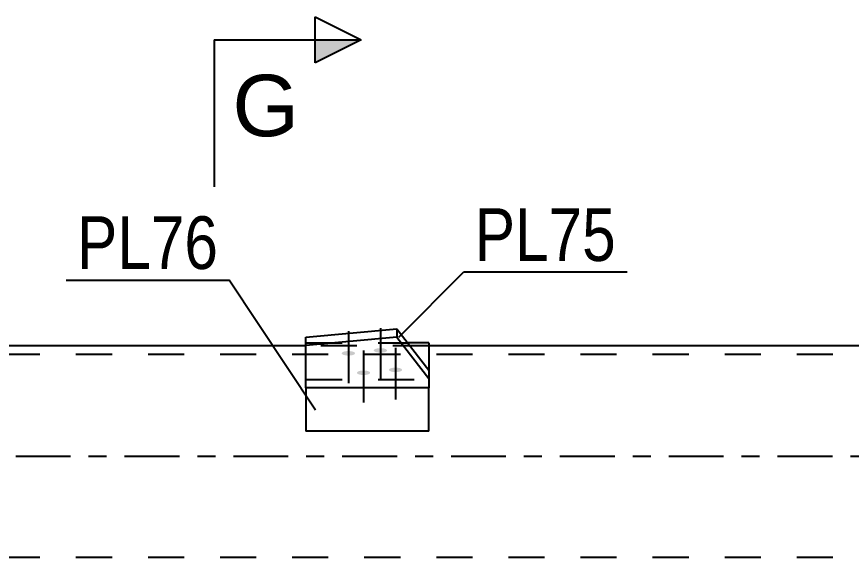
# Model space of a CAD drawing. Header units: millimetres. Extents: x -136 to 1053, y -541 to 300.
# Drawn here: x 397.33 to 442.71, y -5.83 to 23.89 of the extents above; entities that cross this region are included whole.
import ezdxf

# ---------------------------------------------------------------- set-up
doc = ezdxf.new("R2010")
doc.units = ezdxf.units.MM
doc.linetypes.add('DXK_LINE_DOT2', pattern=[3.9198, 1.9599, -1.9599])
doc.linetypes.add('DXK_LINE_DOT3', pattern=[5.9187, 2.979, -0.9799, 0.9799, -0.9799])
doc.styles.add('Arial', font='arial.ttf', dxfattribs={"height": 0.2})
doc.styles.add('Arial Narrow', font='ARIALN.TTF', dxfattribs={"height": 0.2})

# ---------------------------------------------------------------- blocks, each defined once
blk = doc.blocks.new('Part-335479020-4099 - 3964')
at = {"color": 7, "linetype": 'DXK_LINE_DOT3'}
blk.add_line((381.991, 1.285), (448.238, -69.158), dxfattribs=at)
at = {"color": 2, "linetype": 'Continuous'}
for p, q in [((385.839, -6.661), (385.839, -6)), ((443.199, -59.946), (392.466, -6)), ((439.575, -63.8), (385.839, -6.661)), ((443.071, -60.083), (442.76, -60.414)), ((443.199, -59.946), (443.071, -60.083)), ((442.76, -60.414), (439.575, -63.8))]:
    blk.add_line(p, q, dxfattribs=at)
at = {"color": 7, "linetype": 'DXK_LINE_DOT2'}
for p, q in [((392.466, -6), (385.839, -6)), ((439.795, -63.566), (385.839, -6.194)), ((442.98, -60.18), (392.027, -6)), ((442.928, -60.235), (442.76, -60.414)), ((443.071, -60.083), (442.98, -60.18)), ((439.795, -63.566), (439.812, -63.549))]:
    blk.add_line(p, q, dxfattribs=at)
blk = doc.blocks.new('Part-335479020-4414 - 3964')
at = {"color": 2, "linetype": 'Continuous'}
for p, q in [((413.058, 6.463), (417.995, 6.913)), ((417.995, 6.913), (419.744, 4.666)), ((417.995, 6.913), (417.995, 6.462)), ((413.058, 3.717), (413.058, 6.463)), ((417.995, 6.462), (413.058, 6.012)), ((417.995, 6.462), (419.744, 4.214)), ((419.744, 4.666), (419.744, 3.717)), ((419.744, 3.717), (413.058, 3.717))]:
    blk.add_line(p, q, dxfattribs=at)
at = {"color": 7, "linetype": 'DXK_LINE_DOT2'}
blk.add_line((413.058, 4.168), (419.744, 4.168), dxfattribs=at)
blk = doc.blocks.new('Part-335479020-4264 - 3964')
at = {"color": 7, "linetype": 'DXK_LINE_DOT2'}
for p, q in [((413.058, 3.717), (413.058, 6.155)), ((413.058, 6.155), (418.585, 6.155)), ((419.744, 4.666), (419.744, 3.717))]:
    blk.add_line(p, q, dxfattribs=at)
at = {"color": 2, "linetype": 'Continuous'}
for p, q in [((419.744, 6.155), (418.585, 6.155)), ((419.744, 6.155), (419.744, 4.666)), ((413.058, 3.717), (413.058, 1.355)), ((419.744, 1.355), (419.744, 3.717)), ((419.744, 1.355), (413.058, 1.355))]:
    blk.add_line(p, q, dxfattribs=at)
blk = doc.blocks.new('Part-335479020-4304 - 3964')
at = {"color": 2, "linetype": 'Continuous'}
for p, q in [((413.058, 6), (389.71, 6)), ((586.667, 6), (419.744, 6))]:
    blk.add_line(p, q, dxfattribs=at)
at = {"color": 7, "linetype": 'DXK_LINE_DOT2'}
for p, q in [((419.744, 6), (413.058, 6)), ((637.699, 5.52), (12.56, 5.52)), ((637.699, -5.52), (12.56, -5.52))]:
    blk.add_line(p, q, dxfattribs=at)
at = {"color": 7, "linetype": 'DXK_LINE_DOT3'}
blk.add_line((12.56, 0), (637.699, 0), dxfattribs=at)
blk = doc.blocks.new('Bolt-335479020-4445 - 3964')
at = {"linetype": 'Continuous'}
for points in [[(415.366, 5.709), (415.441, 5.706), (415.512, 5.698), (415.577, 5.685), (415.633, 5.668), (415.678, 5.647), (415.708, 5.624), (415.724, 5.599), (415.724, 5.573), (415.708, 5.548), (415.678, 5.524), (415.633, 5.503), (415.577, 5.486), (415.512, 5.473), (415.441, 5.465), (415.366, 5.463), (415.291, 5.465), (415.219, 5.473), (415.154, 5.486), (415.098, 5.503), (415.054, 5.524), (415.023, 5.548), (415.008, 5.573), (415.008, 5.599), (415.023, 5.624), (415.054, 5.647), (415.098, 5.668), (415.154, 5.685), (415.219, 5.698), (415.291, 5.706)], [(417.105, 5.867), (417.18, 5.864), (417.252, 5.856), (417.317, 5.844), (417.373, 5.826), (417.417, 5.806), (417.448, 5.782), (417.463, 5.757), (417.463, 5.731), (417.448, 5.706), (417.417, 5.682), (417.373, 5.662), (417.317, 5.644), (417.252, 5.632), (417.18, 5.624), (417.105, 5.621), (417.03, 5.624), (416.959, 5.632), (416.894, 5.644), (416.838, 5.662), (416.794, 5.682), (416.763, 5.706), (416.747, 5.731), (416.747, 5.757), (416.763, 5.782), (416.794, 5.806), (416.838, 5.826), (416.894, 5.844), (416.959, 5.856), (417.03, 5.864)], [(416.189, 4.651), (416.263, 4.648), (416.335, 4.641), (416.4, 4.628), (416.456, 4.61), (416.5, 4.59), (416.531, 4.566), (416.547, 4.541), (416.547, 4.515), (416.531, 4.49), (416.5, 4.466), (416.456, 4.446), (416.4, 4.428), (416.335, 4.416), (416.263, 4.408), (416.189, 4.405), (416.114, 4.408), (416.042, 4.416), (415.977, 4.428), (415.921, 4.446), (415.877, 4.466), (415.846, 4.49), (415.83, 4.515), (415.83, 4.541), (415.846, 4.566), (415.877, 4.59), (415.921, 4.61), (415.977, 4.628), (416.042, 4.641), (416.114, 4.648)], [(417.928, 4.809), (418.003, 4.807), (418.074, 4.799), (418.14, 4.786), (418.196, 4.769), (418.24, 4.748), (418.27, 4.724), (418.286, 4.699), (418.286, 4.673), (418.27, 4.648), (418.24, 4.625), (418.196, 4.604), (418.14, 4.587), (418.074, 4.574), (418.003, 4.566), (417.928, 4.563), (417.853, 4.566), (417.782, 4.574), (417.716, 4.587), (417.66, 4.604), (417.616, 4.625), (417.586, 4.648), (417.57, 4.673), (417.57, 4.699), (417.586, 4.724), (417.616, 4.748), (417.66, 4.769), (417.716, 4.786), (417.782, 4.799), (417.853, 4.807)]]:
    blk.add_hatch(color=1, dxfattribs=at).paths.add_polyline_path(points)
at = {"color": 1, "linetype": 'Continuous'}
for p, q in [((417.105, 6.947), (417.105, 4.128)), ((415.366, 6.789), (415.366, 3.969)), ((416.189, 5.731), (416.189, 2.912)), ((417.928, 5.889), (417.928, 3.07))]:
    blk.add_line(p, q, dxfattribs=at)
blk = doc.blocks.new('StraightDimension-335479020-5480 - 3964')
at = {"color": 7, "linetype": 'Continuous'}
for p, q in [((493.204, -5.315), (488.184, -0.594)), ((489.67, -4.05), (490.851, -1.043)), ((439.527, -56.493), (490.26, -2.547)), ((442.471, -59.261), (437.451, -54.541)), ((440.118, -54.989), (438.937, -57.997))]:
    blk.add_line(p, q, dxfattribs=at)
at = {"color": 0}
blk.add_wipeout([(467.263, -25.905), (464.204, -23.028), (458.372, -29.229), (461.432, -32.107)], dxfattribs=at)
at = {"color": 3, "style": 'Arial Narrow'}
blk.add_text('1851', height=2.8633, rotation=46.7591, dxfattribs=at).set_placement((461.406, -31.258))
blk = doc.blocks.new('Mark-335479020-4410 - 3964')
at = {"color": 30, "linetype": 'Continuous'}
for p, q in [((418.106, 6.471), (421.641, 10.007)), ((421.641, 10.007), (430.517, 10.007))]:
    blk.add_line(p, q, dxfattribs=at)
at = {"color": 0}
blk.add_wipeout([(429.917, 10.607), (429.917, 13.607), (422.241, 13.607), (422.241, 10.607)], dxfattribs=at)
blk.add_wipeout([(429.917, 10.607), (429.917, 13.607), (422.241, 13.607), (422.241, 10.607)], dxfattribs=at)
at = {"color": 3, "style": 'Arial Narrow'}
blk.add_text('PL75', height=2.8633, dxfattribs=at).set_placement((422.241, 10.607))
blk = doc.blocks.new('Mark-335479020-4260 - 3964')
at = {"color": 30, "linetype": 'Continuous'}
for p in [(400.012, 9.571), (413.572, 2.494)]:
    blk.add_line(p, (408.888, 9.571), dxfattribs=at)
at = {"color": 0}
blk.add_wipeout([(408.288, 10.171), (408.288, 13.171), (400.612, 13.171), (400.612, 10.171)], dxfattribs=at)
blk.add_wipeout([(408.288, 10.171), (408.288, 13.171), (400.612, 13.171), (400.612, 10.171)], dxfattribs=at)
at = {"color": 3, "style": 'Arial Narrow'}
blk.add_text('PL76', height=2.8633, dxfattribs=at).set_placement((400.612, 10.171))
blk = doc.blocks.new('SectionMark-335479020-5511 - 3964')
at = {"linetype": 'Continuous'}
for points in [[(413.558, 21.386), (413.558, 22.636), (416.058, 22.636)], [(413.558, -14.564), (413.558, -13.314), (416.058, -14.564)]]:
    blk.add_hatch(color=6, dxfattribs=at).paths.add_polyline_path(points)
at = {"color": 6, "linetype": 'Continuous'}
for p, q in [((413.558, 21.386), (413.558, 23.886)), ((413.558, 23.886), (416.058, 22.636)), ((408.058, 22.636), (408.058, 14.636)), ((408.058, 22.636), (416.058, 22.636)), ((416.058, 22.636), (413.558, 21.386)), ((408.058, -14.564), (408.058, -6.564)), ((416.058, -14.564), (413.558, -13.314)), ((413.558, -13.314), (413.558, -15.814)), ((408.058, -14.564), (416.058, -14.564)), ((416.058, -14.564), (413.558, -15.814))]:
    blk.add_line(p, q, dxfattribs=at)
at = {"color": 0, "linetype": 'Continuous'}
for points in [[(412.688, 17.386), (412.688, 20.886), (409.058, 20.886), (409.058, 17.386)], [(412.688, -12.814), (412.688, -9.314), (409.058, -9.314), (409.058, -12.814)]]:
    blk.add_wipeout(points, dxfattribs=at)
at = {"color": 3, "linetype": 'Continuous', "style": 'Arial'}
for p in [(409.058, 17.386), (409.058, -12.814)]:
    blk.add_text('G', height=3.343, dxfattribs=at).set_placement(p)

msp = doc.modelspace()

# ---------------------------------------------------------------- block references
for name in ['Part-335479020-4304 - 3964', 'Part-335479020-4414 - 3964', 'Bolt-335479020-4445 - 3964', 'Part-335479020-4264 - 3964', 'Part-335479020-4099 - 3964']:
    msp.add_blockref(name, (0, 0))

# ---------------------------------------------------------------- next in the draw order: block references
for name in ['Mark-335479020-4260 - 3964', 'Mark-335479020-4410 - 3964', 'StraightDimension-335479020-5480 - 3964']:
    msp.add_blockref(name, (0, 0))

# ---------------------------------------------------------------- next in the draw order: block references
msp.add_blockref('SectionMark-335479020-5511 - 3964', (0, 0))

doc.saveas('drawing.dxf')
